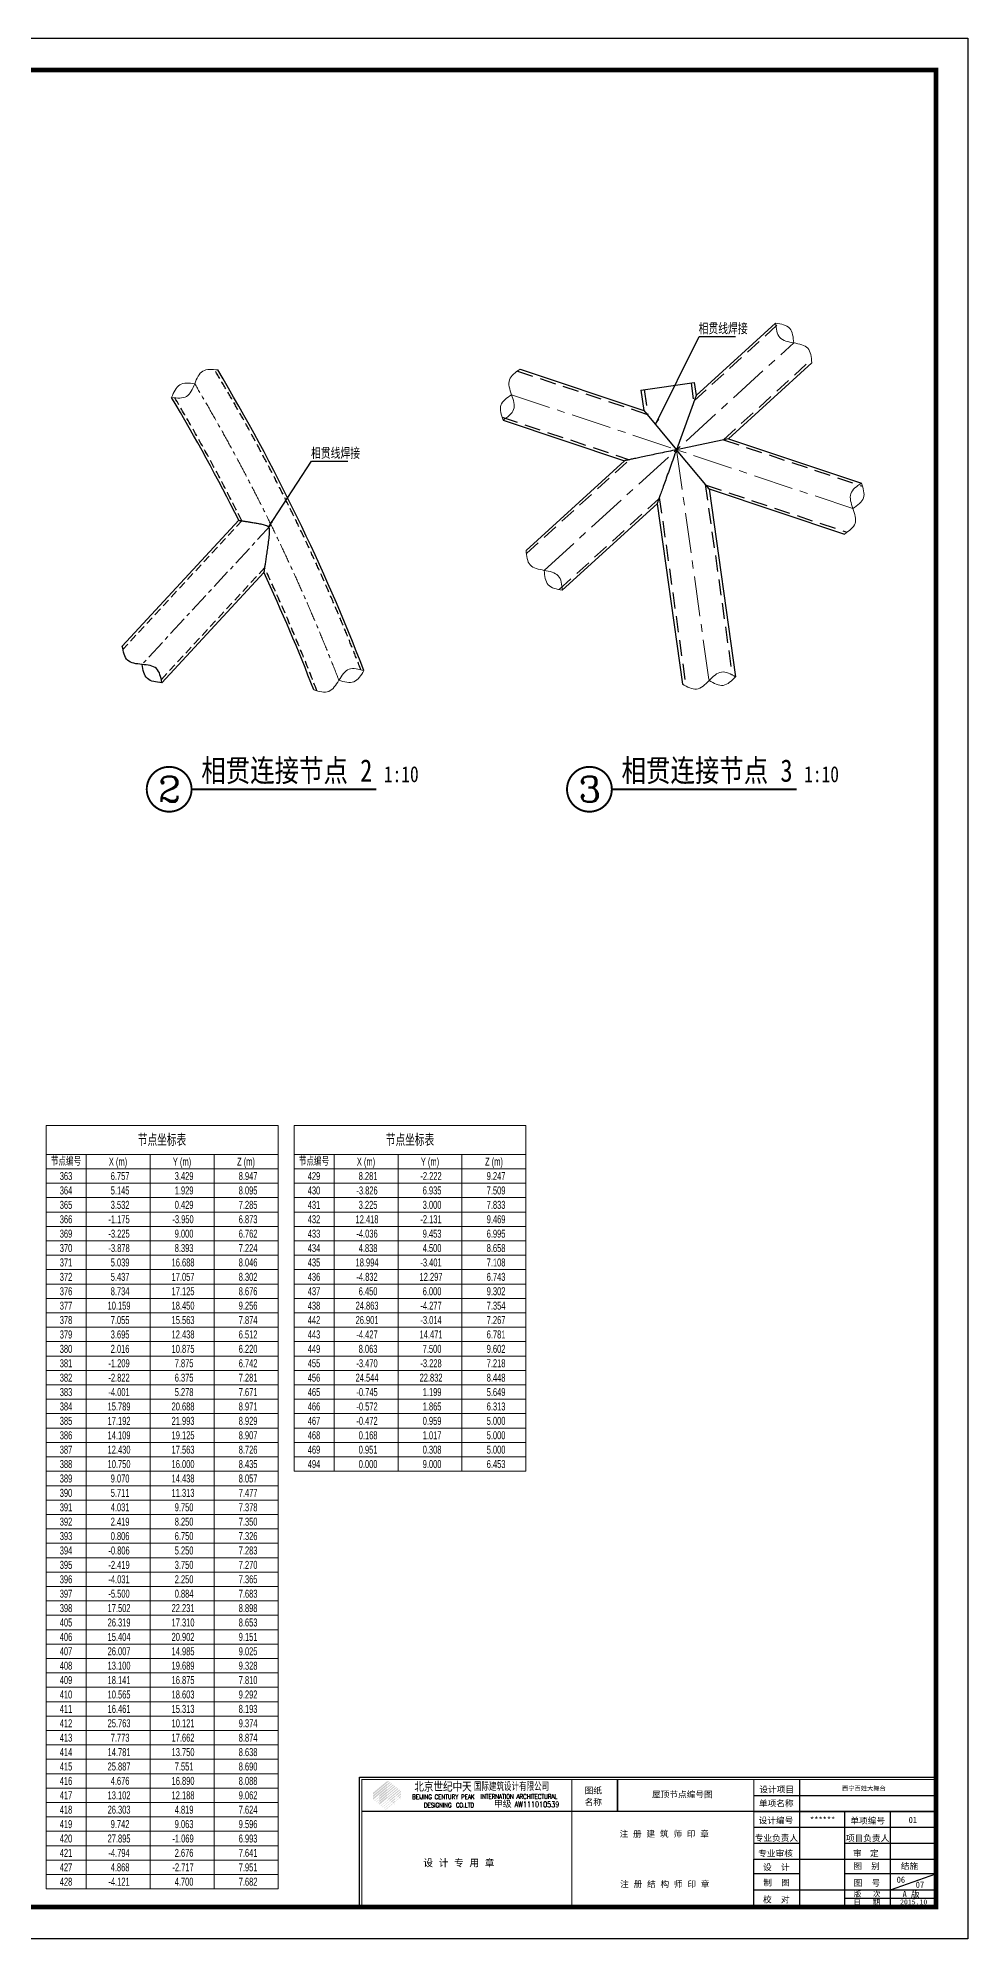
# Model space of a CAD drawing. Header units: millimetres. Extents: x -5285 to 713586, y 0 to 59400.
# Drawn here: x 593361 to 622424, y 0 to 59400 of the extents above; entities that cross this region are included whole.
import ezdxf
from ezdxf.enums import TextEntityAlignment as Align

# ---------------------------------------------------------------- set-up
doc = ezdxf.new("R2010")
doc.units = ezdxf.units.MM
doc.header["$LTSCALE"] = 1000
doc.linetypes.add('CENTER', pattern=[2, 1.25, -0.25, 0.25, -0.25])
doc.linetypes.add('DASHED', pattern=[0.75, 0.5, -0.25])
doc.layers.get('0').update_dxf_attribs({"lineweight": 15})
for name, color, linetype in [('A_FG', 130, 'Continuous'), ('M_Prof', 2, 'Continuous'), ('PUB_TITLE', 4, 'Continuous'), ('PUB_WALL', 255, 'Continuous')]:
    doc.layers.add(name, color=color, linetype=linetype)
for name, color, linetype, lineweight in [('BBEAM', 4, 'Continuous', 30), ('BEAM', 161, 'Continuous', 30), ('TD-Dash', 9, 'DASHED', 30), ('TD-DIM', 7, 'Continuous', 15), ('TD-DOTE', 252, 'CENTER', 15), ('TD-TEXT', 2, 'Continuous', 15), ('TK', 252, 'Continuous', 15), ('X-紧固件', 216, 'Continuous', 30)]:
    doc.layers.add(name, color=color, linetype=linetype, lineweight=lineweight)
doc.styles.add('-黑体', font='simhei.ttf', dxfattribs={"width": 0.8})
doc.styles.add('CC', font='simplex', dxfattribs={"bigfont": 'hztxt'})
doc.styles.add('COMPLEX', font='COMPLEX')
doc.styles.add('S1', font='simplex', dxfattribs={"width": 0.8, "height": 800})
doc.styles.add('T&D', font='haiwenrs.shx', dxfattribs={"width": 0.7, "bigfont": 'hztxt.shx'})
doc.styles.add('TITLE', font='simhei.ttf', dxfattribs={"width": 0.8})
doc.styles.add('TK', font='complex.shx', dxfattribs={"width": 0.75, "bigfont": 'hztxt.shx'})
doc.styles.add('图框', font='simhei.ttf')
doc.dimstyles.new('T&D100', dxfattribs={"dimscale": 100, "dimtxt": 3, "dimasz": 2, "dimexe": 1, "dimexo": 3, "dimtad": 1, "dimdec": 0, "dimzin": 0, "dimdsep": 46, "dimtxsty": 'T&D', "dimblk": 'ARCHTICK', "dimcen": 0.09, "dimclrt": 2, "dimadec": 0, "dimazin": 0, "dimtfac": 1, "dimtdec": 0, "dimtix": 1, "dimtmove": 2, "dimatfit": 0, "dimfxl": 1, "dimtolj": 1, "dimtzin": 0, "dimarcsym": 0})

# ---------------------------------------------------------------- blocks, each defined once
blk = doc.blocks.new('A$C6C48201D')
at = {"layer": 'A_FG'}
h = blk.add_hatch(color=256, dxfattribs=at)
h.paths.add_polyline_path([(98259, -82250), (98259, -82331), (99002, -81715), (98963, -81685), (98913, -81731), (98913, -81707)])
h.paths.add_polyline_path([(99077, -81773), (99042, -81746), (98918, -81853), (98916, -81826), (98260, -82369), (98260, -82450)])
h.paths.add_polyline_path([(98260, -82487), (98261, -82572), (99151, -81830), (99116, -81803), (98915, -81978), (98913, -81947)])
h.paths.add_polyline_path([(99229, -81890), (99194, -81863), (98920, -82104), (98918, -82062), (98552, -82368), (98552, -82430), (98316, -82626), (98331, -82639)])
h.paths.add_polyline_path([(99304, -81948), (99268, -81920), (98922, -82209), (98919, -82187), (98552, -82490), (98552, -82552), (98391, -82684), (98406, -82696)])
h.paths.add_polyline_path([(98552, -82616), (98552, -82676), (98465, -82741), (98481, -82753), (99377, -82005), (99344, -81979), (98920, -82333), (98918, -82308)])
h.paths.add_polyline_path([(99452, -82063), (99419, -82037), (98920, -82458), (98916, -82427), (98552, -82729), (98552, -82809)])
h.paths.add_polyline_path([(98952, -82546), (98970, -82568), (98617, -82858), (98630, -82868), (99531, -82123), (99494, -82095)])
h.paths.add_polyline_path([(99567, -82214), (99567, -82156), (99324, -82359), (99340, -82380), (99289, -82423), (99284, -82389), (99027, -82601), (99044, -82625), (98690, -82914), (98704, -82925)])
h.paths.add_polyline_path([(99566, -82332), (99566, -82275), (99395, -82418), (99412, -82441), (99286, -82544), (99284, -82512), (99100, -82659), (99121, -82684), (98767, -82973), (98781, -82984)])
h.paths.add_polyline_path([(99171, -82718), (99196, -82736), (98840, -83029), (98856, -83042), (99566, -82446), (99566, -82395), (99469, -82474), (99488, -82495), (99287, -82663), (99286, -82627)])
h.paths.add_polyline_path([(99270, -82760), (99256, -82761), (99253, -82791), (99280, -82793), (99286, -82792), (99288, -82751), (99271, -82750)], flags=17)
h.paths.add_polyline_path([(99568, -82519), (99558, -82513), (99541, -82534), (99558, -82557), (99570, -82537)])
at = {"layer": 'PUB_TITLE'}
for p, q in [((109714, -81626), (109714, -83119)), ((118249, -81626), (118249, -87600)), ((116115, -82372), (124650, -82372)), ((116115, -83119), (124650, -83119)), ((120383, -87600), (120383, -83119)), ((122517, -87600), (122517, -83119)), ((116115, -83866), (124650, -83866)), ((116115, -84613), (118249, -84613)), ((120383, -84613), (124650, -84613)), ((116115, -87600), (116115, -85360)), ((116115, -85360), (124650, -85360)), ((118249, -86047), (116115, -86047)), ((124650, -86047), (120383, -86047)), ((116115, -86794), (124650, -86794)), ((124650, -87197), (120383, -87197))]:
    blk.add_line(p, q, dxfattribs=at)
blk.add_lwpolyline([(0, -89100), (0, 0), (126150, 0), (126150, -89100)], close=True, dxfattribs=at)
at = {"layer": 'PUB_TITLE', "const_width": 210}
blk.add_lwpolyline([(3750, -87600), (124650, -87600), (124650, -1500), (3750, -1500)], close=True, dxfattribs=at)
at = {"layer": 'PUB_TITLE'}
blk.add_lwpolyline([(97632, -87600), (97632, -81519), (124650, -81519)], dxfattribs=at)
at = {"layer": 'PUB_TITLE', "const_width": 53.3}
for points in [[(97739, -87600), (97739, -81626), (124650, -81626)], [(107581, -87600), (107581, -81626)], [(109714, -83119), (109714, -81626)], [(116115, -87600), (116115, -81626)], [(97739, -83119), (116115, -83119)], [(116115, -83119), (124650, -83119)]]:
    blk.add_lwpolyline(points, dxfattribs=at)
at = {"layer": 'PUB_WALL'}
blk.add_line((122517, -86794), (124650, -86047), dxfattribs=at)
for s, height, style, width, p in [('北京世纪中天', 400.1, '-黑体', 0.8, (100197, -82154)), ('国际建筑设计有限公司', 360.1, '-黑体', 0.7, (102987, -82118)), ('BEIJING CENTURY PEAK', 213.37, 'TK', 0.75, (100099, -82547)), (' DESIGNING ', 213.37, 'TK', 0.75, (100519, -82936)), ('CO.LTD', 213.4, 'TK', 0.75, (102143, -82933)), ('INTERNATION ARCHITECTURAL', 213.37, 'TK', 0.75, (103304, -82531)), ('AW111010539', 260.86, 'S1', 0.8, (104894, -82921))]:
    blk.add_text(s, height=height, dxfattribs=dict(style=style, width=width)).set_placement(p)
at = {"color": 1, "style": '图框'}
for s, height, p in [('图纸', 290.5, (108180, -82287)), ('设计项目', 290.5, (116371, -82238)), ('名称', 290.5, (108180, -82832)), ('单项名称', 290.5, (116351, -82889)), ('设计编号', 290.5, (116335, -83687)), ('单项编号', 290.5, (120637, -83701)), ('专业负责人', 290.5, (116152, -84513)), ('项目负责人', 290.5, (120426, -84522)), ('专业审核', 290.5, (116317, -85232)), ('审  定', 290.5, (120756, -85231)), ('图', 290, (120774, -85824)), ('别', 290, (121614, -85824)), ('设', 290, (116544, -85880)), ('制', 290, (116554, -86606)), ('计', 290, (117384, -85880)), ('图', 290, (117394, -86606)), ('图', 290, (120792, -86616)), ('号', 290, (121632, -86616)), ('校', 290, (116540, -87397)), ('对', 290, (117380, -87397)), ('版', 249, (120799, -87116)), ('日', 249, (120782, -87504)), ('期', 249, (121683, -87504)), ('次', 249, (121699, -87116))]:
    blk.add_text(s, height=height, dxfattribs=at).set_placement(p)
for s, height, style, p in [('西宁百姓大舞台', 209.1, '图框', (120247, -82145)), ('甲级', 304.3, 'CC', (103931, -82944)), ('******', 290.5, '图框', (118744, -83666)), ('01', 290.5, '图框', (123369, -83666)), ('结施', 290.5, '图框', (123002, -85827)), ('07', 290.5, '图框', (123700, -86702)), ('2015.10', 232.4, '图框', (122969, -87479)), ('A 版', 290.5, '图框', (123082, -87137))]:
    blk.add_text(s, height=height, dxfattribs=dict(style=style)).set_placement(p)
at = {"color": 6, "style": '图框'}
for s, height, p in [('注', 290, (109819, -84320)), ('册', 290, (110449, -84320)), ('建', 290, (111079, -84320)), ('筑', 290, (111709, -84320)), ('师', 290, (112339, -84320)), ('印', 290, (112970, -84320)), ('章', 290, (113600, -84320)), ('设', 332, (100620, -85700)), ('计', 332, (101340, -85700)), ('专', 332, (102060, -85700)), ('用', 332, (102781, -85700)), ('章', 332, (103501, -85700)), ('注', 290, (109845, -86672)), ('册', 290, (110476, -86672)), ('结', 290, (111106, -86672)), ('构', 290, (111736, -86672)), ('师', 290, (112366, -86672)), ('印', 290, (112996, -86672)), ('章', 290, (113627, -86672))]:
    blk.add_text(s, height=height, dxfattribs=at).set_placement(p)
blk = doc.blocks.new('_ArchTick')
at = {"color": 0, "linetype": 'ByBlock', "const_width": 0.25}
blk.add_lwpolyline([(-0.35, -0.35), (0.35, 0.35)], dxfattribs=at)
blk = doc.blocks.new('TD_详图1')
at = {"layer": 'TD-TEXT', "const_width": 0.6}
blk.add_lwpolyline([(-7, 0, 1), (7, 0, 1)], format="xyb", close=True, dxfattribs=at)
at = {"layer": 'TD-TEXT', "style": 'COMPLEX', "width": 1.047222}
blk.add_attdef('A', text='', height=8, dxfattribs=at).set_placement((-3.5, -3.97), (3.68, -3.97), align=Align.FIT)
blk = doc.blocks.new('A$C18A829EF')
at = {"layer": 'TK', "ltscale": 0.5}
for p, q in [((46500, 0), (53750, 0)), ((46500, -23850), (46500, 0)), ((53750, 0), (53750, -23850)), ((54250, 0), (61500, 0)), ((54250, -10800), (54250, 0)), ((61500, 0), (61500, -10800)), ((46500, -900), (53750, -900)), ((47750, -900), (47750, -23850)), ((49750, -900), (49750, -23850)), ((51750, -900), (51750, -23850)), ((54250, -900), (61500, -900)), ((55500, -900), (55500, -10800)), ((57500, -900), (57500, -10800)), ((59500, -900), (59500, -10800)), ((46500, -1350), (53750, -1350)), ((54250, -1350), (61500, -1350)), ((46500, -1800), (53750, -1800)), ((46500, -2250), (53750, -2250)), ((54250, -1800), (61500, -1800)), ((54250, -2250), (61500, -2250)), ((46500, -2700), (53750, -2700)), ((54250, -2700), (61500, -2700)), ((46500, -3150), (53750, -3150)), ((54250, -3150), (61500, -3150)), ((46500, -3600), (53750, -3600)), ((46500, -4050), (53750, -4050)), ((54250, -3600), (61500, -3600)), ((54250, -4050), (61500, -4050)), ((46500, -4500), (53750, -4500)), ((54250, -4500), (61500, -4500)), ((46500, -4950), (53750, -4950)), ((54250, -4950), (61500, -4950)), ((46500, -5400), (53750, -5400)), ((46500, -5850), (53750, -5850)), ((54250, -5400), (61500, -5400)), ((54250, -5850), (61500, -5850)), ((46500, -6300), (53750, -6300)), ((54250, -6300), (61500, -6300)), ((46500, -6750), (53750, -6750)), ((54250, -6750), (61500, -6750)), ((46500, -7200), (53750, -7200)), ((46500, -7650), (53750, -7650)), ((54250, -7200), (61500, -7200)), ((54250, -7650), (61500, -7650)), ((46500, -8100), (53750, -8100)), ((54250, -8100), (61500, -8100)), ((46500, -8550), (53750, -8550)), ((54250, -8550), (61500, -8550)), ((46500, -9000), (53750, -9000)), ((46500, -9450), (53750, -9450)), ((54250, -9000), (61500, -9000)), ((54250, -9450), (61500, -9450)), ((46500, -9900), (53750, -9900)), ((54250, -9900), (61500, -9900)), ((46500, -10350), (53750, -10350)), ((54250, -10350), (61500, -10350)), ((46500, -10800), (53750, -10800)), ((46500, -11250), (53750, -11250)), ((54250, -10800), (61500, -10800)), ((46500, -11700), (53750, -11700)), ((46500, -12150), (53750, -12150)), ((46500, -12600), (53750, -12600)), ((46500, -13050), (53750, -13050)), ((46500, -13500), (53750, -13500)), ((46500, -13950), (53750, -13950)), ((46500, -14400), (53750, -14400)), ((46500, -14850), (53750, -14850)), ((46500, -15300), (53750, -15300)), ((46500, -15750), (53750, -15750)), ((46500, -16200), (53750, -16200)), ((46500, -16650), (53750, -16650)), ((46500, -17100), (53750, -17100)), ((46500, -17550), (53750, -17550)), ((46500, -18000), (53750, -18000)), ((46500, -18450), (53750, -18450)), ((46500, -18900), (53750, -18900)), ((46500, -19350), (53750, -19350)), ((46500, -19800), (53750, -19800)), ((46500, -20250), (53750, -20250)), ((46500, -20700), (53750, -20700)), ((46500, -21150), (53750, -21150)), ((46500, -21600), (53750, -21600)), ((46500, -22050), (53750, -22050)), ((46500, -22500), (53750, -22500)), ((46500, -22950), (53750, -22950)), ((46500, -23400), (53750, -23400)), ((53750, -23850), (46500, -23850))]:
    blk.add_line(p, q, dxfattribs=at)
at = {"layer": 'TD-TEXT', "style": 'T&D', "width": 0.7}
for s, height, p in [('节点坐标表', 375, (50125, -450)), ('节点坐标表', 375, (57875, -450)), ('节点编号', 250, (47125, -1125)), ('X (m)', 250, (48750, -1125)), ('Y (m)', 250, (50750, -1125)), ('Z (m)', 250, (52750, -1125)), ('节点编号', 250, (54875, -1125)), ('X (m)', 250, (56500, -1125)), ('Y (m)', 250, (58500, -1125)), ('Z (m)', 250, (60500, -1125)), ('363', 250, (47125, -1575)), ('  6.757', 250, (48750, -1575)), ('  3.429', 250, (50750, -1575)), ('  8.947', 250, (52750, -1575)), ('429', 250, (54875, -1575)), ('  8.281', 250, (56500, -1575)), (' -2.222', 250, (58500, -1575)), ('  9.247', 250, (60500, -1575)), ('364', 250, (47125, -2025)), ('365', 250, (47125, -2475)), ('  3.532', 250, (48750, -2475)), ('  5.145', 250, (48750, -2025)), ('  0.429', 250, (50750, -2475)), ('  1.929', 250, (50750, -2025)), ('  8.095', 250, (52750, -2025)), ('  7.285', 250, (52750, -2475)), ('430', 250, (54875, -2025)), ('431', 250, (54875, -2475)), (' -3.826', 250, (56500, -2025)), ('  3.225', 250, (56500, -2475)), ('  3.000', 250, (58500, -2475)), ('  6.935', 250, (58500, -2025)), ('  7.509', 250, (60500, -2025)), ('  7.833', 250, (60500, -2475)), ('366', 250, (47125, -2925)), (' -1.175', 250, (48750, -2925)), (' -3.950', 250, (50750, -2925)), ('  6.873', 250, (52750, -2925)), ('432', 250, (54875, -2925)), (' 12.418', 250, (56500, -2925)), (' -2.131', 250, (58500, -2925)), ('  9.469', 250, (60500, -2925)), ('369', 250, (47125, -3375)), (' -3.225', 250, (48750, -3375)), ('  9.000', 250, (50750, -3375)), ('  6.762', 250, (52750, -3375)), ('433', 250, (54875, -3375)), (' -4.036', 250, (56500, -3375)), ('  9.453', 250, (58500, -3375)), ('  6.995', 250, (60500, -3375)), ('370', 250, (47125, -3825)), ('371', 250, (47125, -4275)), (' -3.878', 250, (48750, -3825)), ('  5.039', 250, (48750, -4275)), (' 16.688', 250, (50750, -4275)), ('  8.393', 250, (50750, -3825)), ('  8.046', 250, (52750, -4275)), ('  7.224', 250, (52750, -3825)), ('434', 250, (54875, -3825)), ('435', 250, (54875, -4275)), (' 18.994', 250, (56500, -4275)), ('  4.838', 250, (56500, -3825)), (' -3.401', 250, (58500, -4275)), ('  4.500', 250, (58500, -3825)), ('  8.658', 250, (60500, -3825)), ('  7.108', 250, (60500, -4275)), ('372', 250, (47125, -4725)), ('  5.437', 250, (48750, -4725)), (' 17.057', 250, (50750, -4725)), ('  8.302', 250, (52750, -4725)), ('436', 250, (54875, -4725)), (' -4.832', 250, (56500, -4725)), (' 12.297', 250, (58500, -4725)), ('  6.743', 250, (60500, -4725)), ('376', 250, (47125, -5175)), ('  8.734', 250, (48750, -5175)), (' 17.125', 250, (50750, -5175)), ('  8.676', 250, (52750, -5175)), ('437', 250, (54875, -5175)), ('  6.450', 250, (56500, -5175)), ('  6.000', 250, (58500, -5175)), ('  9.302', 250, (60500, -5175)), ('377', 250, (47125, -5625)), (' 10.159', 250, (48750, -5625)), (' 18.450', 250, (50750, -5625)), ('  9.256', 250, (52750, -5625)), ('438', 250, (54875, -5625)), (' 24.863', 250, (56500, -5625)), (' -4.277', 250, (58500, -5625)), ('  7.354', 250, (60500, -5625)), ('378', 250, (47125, -6075)), ('379', 250, (47125, -6525)), ('  3.695', 250, (48750, -6525)), ('  7.055', 250, (48750, -6075)), (' 15.563', 250, (50750, -6075)), (' 12.438', 250, (50750, -6525)), ('  7.874', 250, (52750, -6075)), ('  6.512', 250, (52750, -6525)), ('442', 250, (54875, -6075)), ('443', 250, (54875, -6525)), (' 26.901', 250, (56500, -6075)), (' -4.427', 250, (56500, -6525)), (' 14.471', 250, (58500, -6525)), (' -3.014', 250, (58500, -6075)), ('  7.267', 250, (60500, -6075)), ('  6.781', 250, (60500, -6525)), ('380', 250, (47125, -6975)), ('  2.016', 250, (48750, -6975)), (' 10.875', 250, (50750, -6975)), ('  6.220', 250, (52750, -6975)), ('449', 250, (54875, -6975)), ('  8.063', 250, (56500, -6975)), ('  7.500', 250, (58500, -6975)), ('  9.602', 250, (60500, -6975)), ('381', 250, (47125, -7425)), (' -1.209', 250, (48750, -7425)), ('  7.875', 250, (50750, -7425)), ('  6.742', 250, (52750, -7425)), ('455', 250, (54875, -7425)), (' -3.470', 250, (56500, -7425)), (' -3.228', 250, (58500, -7425)), ('  7.218', 250, (60500, -7425)), ('382', 250, (47125, -7875)), ('383', 250, (47125, -8325)), (' -2.822', 250, (48750, -7875)), (' -4.001', 250, (48750, -8325)), ('  5.278', 250, (50750, -8325)), ('  6.375', 250, (50750, -7875)), ('  7.281', 250, (52750, -7875)), ('  7.671', 250, (52750, -8325)), ('456', 250, (54875, -7875)), ('465', 250, (54875, -8325)), (' 24.544', 250, (56500, -7875)), (' -0.745', 250, (56500, -8325)), (' 22.832', 250, (58500, -7875)), ('  1.199', 250, (58500, -8325)), ('  8.448', 250, (60500, -7875)), ('  5.649', 250, (60500, -8325)), ('384', 250, (47125, -8775)), (' 15.789', 250, (48750, -8775)), (' 20.688', 250, (50750, -8775)), ('  8.971', 250, (52750, -8775)), ('466', 250, (54875, -8775)), (' -0.572', 250, (56500, -8775)), ('  1.865', 250, (58500, -8775)), ('  6.313', 250, (60500, -8775)), ('385', 250, (47125, -9225)), (' 17.192', 250, (48750, -9225)), (' 21.993', 250, (50750, -9225)), ('  8.929', 250, (52750, -9225)), ('467', 250, (54875, -9225)), (' -0.472', 250, (56500, -9225)), ('  0.959', 250, (58500, -9225)), ('  5.000', 250, (60500, -9225)), ('386', 250, (47125, -9675)), ('387', 250, (47125, -10125)), (' 14.109', 250, (48750, -9675)), (' 12.430', 250, (48750, -10125)), (' 19.125', 250, (50750, -9675)), (' 17.563', 250, (50750, -10125)), ('  8.907', 250, (52750, -9675)), ('  8.726', 250, (52750, -10125)), ('468', 250, (54875, -9675)), ('469', 250, (54875, -10125)), ('  0.168', 250, (56500, -9675)), ('  0.951', 250, (56500, -10125)), ('  0.308', 250, (58500, -10125)), ('  1.017', 250, (58500, -9675)), ('  5.000', 250, (60500, -9675)), ('  5.000', 250, (60500, -10125)), ('388', 250, (47125, -10575)), (' 10.750', 250, (48750, -10575)), (' 16.000', 250, (50750, -10575)), ('  8.435', 250, (52750, -10575)), ('494', 250, (54875, -10575)), ('  0.000', 250, (56500, -10575)), ('  9.000', 250, (58500, -10575)), ('  6.453', 250, (60500, -10575)), ('389', 250, (47125, -11025)), ('  9.070', 250, (48750, -11025)), (' 14.438', 250, (50750, -11025)), ('  8.057', 250, (52750, -11025)), ('390', 250, (47125, -11475)), ('391', 250, (47125, -11925)), ('  4.031', 250, (48750, -11925)), ('  5.711', 250, (48750, -11475)), (' 11.313', 250, (50750, -11475)), ('  9.750', 250, (50750, -11925)), ('  7.477', 250, (52750, -11475)), ('  7.378', 250, (52750, -11925)), ('392', 250, (47125, -12375)), ('  2.419', 250, (48750, -12375)), ('  8.250', 250, (50750, -12375)), ('  7.350', 250, (52750, -12375)), ('393', 250, (47125, -12825)), ('  0.806', 250, (48750, -12825)), ('  6.750', 250, (50750, -12825)), ('  7.326', 250, (52750, -12825)), ('394', 250, (47125, -13275)), ('395', 250, (47125, -13725)), (' -0.806', 250, (48750, -13275)), (' -2.419', 250, (48750, -13725)), ('  3.750', 250, (50750, -13725)), ('  5.250', 250, (50750, -13275)), ('  7.283', 250, (52750, -13275)), ('  7.270', 250, (52750, -13725)), ('396', 250, (47125, -14175)), (' -4.031', 250, (48750, -14175)), ('  2.250', 250, (50750, -14175)), ('  7.365', 250, (52750, -14175)), ('397', 250, (47125, -14625)), (' -5.500', 250, (48750, -14625)), ('  0.884', 250, (50750, -14625)), ('  7.683', 250, (52750, -14625)), ('405', 250, (47125, -15525)), ('398', 250, (47125, -15075)), (' 26.319', 250, (48750, -15525)), (' 17.502', 250, (48750, -15075)), (' 22.231', 250, (50750, -15075)), (' 17.310', 250, (50750, -15525)), ('  8.898', 250, (52750, -15075)), ('  8.653', 250, (52750, -15525)), ('406', 250, (47125, -15975)), (' 15.404', 250, (48750, -15975)), (' 20.902', 250, (50750, -15975)), ('  9.151', 250, (52750, -15975)), ('407', 250, (47125, -16425)), (' 26.007', 250, (48750, -16425)), (' 14.985', 250, (50750, -16425)), ('  9.025', 250, (52750, -16425)), ('408', 250, (47125, -16875)), ('409', 250, (47125, -17325)), (' 13.100', 250, (48750, -16875)), (' 18.141', 250, (48750, -17325)), (' 19.689', 250, (50750, -16875)), (' 16.875', 250, (50750, -17325)), ('  9.328', 250, (52750, -16875)), ('  7.810', 250, (52750, -17325)), ('410', 250, (47125, -17775)), (' 10.565', 250, (48750, -17775)), (' 18.603', 250, (50750, -17775)), ('  9.292', 250, (52750, -17775)), ('411', 250, (47125, -18225)), (' 16.461', 250, (48750, -18225)), (' 15.313', 250, (50750, -18225)), ('  8.193', 250, (52750, -18225)), ('412', 250, (47125, -18675)), ('413', 250, (47125, -19125)), (' 25.763', 250, (48750, -18675)), ('  7.773', 250, (48750, -19125)), (' 10.121', 250, (50750, -18675)), (' 17.662', 250, (50750, -19125)), ('  8.874', 250, (52750, -19125)), ('  9.374', 250, (52750, -18675)), ('414', 250, (47125, -19575)), (' 14.781', 250, (48750, -19575)), (' 13.750', 250, (50750, -19575)), ('  8.638', 250, (52750, -19575)), ('415', 250, (47125, -20025)), (' 25.887', 250, (48750, -20025)), ('  7.551', 250, (50750, -20025)), ('  8.690', 250, (52750, -20025)), ('416', 250, (47125, -20475)), ('  4.676', 250, (48750, -20475)), (' 16.890', 250, (50750, -20475)), ('  8.088', 250, (52750, -20475)), ('417', 250, (47125, -20925)), ('418', 250, (47125, -21375)), (' 26.303', 250, (48750, -21375)), (' 13.102', 250, (48750, -20925)), (' 12.188', 250, (50750, -20925)), ('  4.819', 250, (50750, -21375)), ('  9.062', 250, (52750, -20925)), ('  7.624', 250, (52750, -21375)), ('419', 250, (47125, -21825)), ('  9.742', 250, (48750, -21825)), ('  9.063', 250, (50750, -21825)), ('  9.596', 250, (52750, -21825)), ('420', 250, (47125, -22275)), (' 27.895', 250, (48750, -22275)), (' -1.069', 250, (50750, -22275)), ('  6.993', 250, (52750, -22275)), ('421', 250, (47125, -22725)), ('427', 250, (47125, -23175)), (' -4.794', 250, (48750, -22725)), ('  4.868', 250, (48750, -23175)), (' -2.717', 250, (50750, -23175)), ('  2.676', 250, (50750, -22725)), ('  7.641', 250, (52750, -22725)), ('  7.951', 250, (52750, -23175)), ('428', 250, (47125, -23625)), (' -4.121', 250, (48750, -23625)), ('  4.700', 250, (50750, -23625)), ('  7.682', 250, (52750, -23625))]:
    blk.add_text(s, height=height, dxfattribs=at).set_placement(p, align=Align.MIDDLE_CENTER)

msp = doc.modelspace()

# ---------------------------------------------------------------- linework, layer by layer
at = {"layer": 'BBEAM'}
for p, q in [((613925.6, 48227.6), (616413.3, 50494.9)), ((608425.2, 49052), (612294.7, 47761.3)), ((614939.8, 46878.9), (617545, 49253.2)), ((607893.5, 47458.4), (611691.5, 46191.5)), ((614939.8, 46878.9), (619092.9, 45493.5)), ((608613.8, 43386.5), (611691.5, 46191.5)), ((614336.6, 45309.1), (618561.3, 43899.8)), ((609745.4, 42144.8), (612705.7, 44842.8)), ((599635.9, 44330.2), (595996.4, 40395.5)), ((600420.3, 42704.1), (597229.6, 39254.7))]:
    msp.add_line(p, q, dxfattribs=at)
for radius, start, end in [(62055.3, 21.105716, 30.760441), (60375.3, 26.60828, 30.760441), (60375.3, 21.105716, 24.894916)]:
    msp.add_arc((545655, 17288.8), radius, start, end, dxfattribs=at)
at = {"layer": 'BEAM'}
for p, q in [((612204.9, 48398.5), (613868.5, 48632.8)), ((612204.9, 48398.5), (612294.7, 47761.3)), ((613868.5, 48632.8), (613925.6, 48227.6)), ((614336.6, 45309.1), (615163.2, 39439.3)), ((612705.7, 44842.8), (613499.6, 39205))]:
    msp.add_line(p, q, dxfattribs=at)
at = {"layer": 'M_Prof'}
for points in [[(597229.6, 39254.7), (597063.9, 39694.1), (596613, 39825.1), (596162.1, 39956.1), (595996.4, 40395.5)], [(597229.6, 39254.7), (596778.7, 39385.7), (596613, 39825.1)]]:
    msp.add_spline(points, degree=3, dxfattribs=at)
at = {"layer": 'TD-Dash'}
for p, q in [((613867.5, 48066.4), (616511, 50475.7)), ((614785.1, 46846.2), (617534.9, 49352.3)), ((608343.6, 48994.9), (612391.9, 47644.5)), ((612304, 48412.4), (612416.2, 47615.3)), ((613769.5, 48618.8), (613853, 48026.1)), ((607862.6, 47553), (611846.1, 46224.2)), ((614785.1, 46846.2), (619123.8, 45398.9)), ((608623.9, 43287.4), (611846.1, 46224.2)), ((614215, 45455.1), (615053.9, 39498.2)), ((614239.4, 45425.9), (618642.8, 43957)), ((609647.7, 42164), (612763.8, 45003.9)), ((612778.3, 45044.2), (613608.9, 39146.1))]:
    msp.add_line(p, q, dxfattribs=at)
at = {"layer": 'TD-Dash', "ltscale": 0.5}
for p, q in [((599731.2, 44315.4), (596014.8, 40297.6)), ((600440.9, 42844.2), (597130.7, 39265.5))]:
    msp.add_line(p, q, dxfattribs=at)
for radius, start, end in [(61975.3, 21.160534, 30.815259), (60455.3, 26.554337, 30.704284), (60455.3, 21.04956, 25.010366)]:
    msp.add_arc((545655, 17288.8), radius, start, end, dxfattribs=at)
at = {"layer": 'TD-DOTE'}
for p, q in [((609179.6, 42765.7), (616979.1, 49874.1)), ((608159.3, 48255.2), (618827.1, 44696.7)), ((613315.6, 46535.2), (614331.4, 39322.2))]:
    msp.add_line(p, q, dxfattribs=at)
at = {"layer": 'TD-DOTE', "ltscale": 0.5}
msp.add_line((600645.4, 44184.4), (596613, 39825.1), dxfattribs=at)
msp.add_arc((545655, 17288.8), 61215.3, 21.105716, 30.760441, dxfattribs=at)
at = {"layer": 'TD-TEXT', "const_width": 60}
for points in [[(598159.8, 35925.4), (603935.3, 35925.4)], [(611293.7, 35925.4), (617069.2, 35925.4)]]:
    msp.add_lwpolyline(points, dxfattribs=at)
at = {"layer": 'TD-TEXT'}
for points in [[(616413.3, 50494.9), (616541, 50043), (616979.1, 49874.1), (617417.3, 49705.1), (617545, 49253.2)], [(616413.3, 50494.9), (616851.4, 50325.9), (616979.1, 49874.1)], [(597536.3, 48167.7), (598004.6, 48202.1), (598258.1, 48597.3), (598511.6, 48992.6), (598980, 49027)], [(607893.5, 47458.4), (608225.6, 47790.3), (608159.3, 48255.2), (608093, 48720.1), (608425.2, 49052)], [(597536.3, 48167.7), (597789.8, 48563), (598258.1, 48597.3)], [(607893.5, 47458.4), (607827.2, 47923.2), (608159.3, 48255.2)], [(619092.9, 45493.5), (618760.8, 45161.5), (618827.1, 44696.7), (618893.4, 44231.8), (618561.3, 43899.8)], [(619092.9, 45493.5), (619159.2, 45028.6), (618827.1, 44696.7)], [(609745.4, 42144.8), (609617.7, 42596.7), (609179.6, 42765.7), (608741.5, 42934.6), (608613.8, 43386.5)], [(609745.4, 42144.8), (609307.3, 42313.8), (609179.6, 42765.7)], [(601980.2, 39029.3), (602447.6, 38984.6), (602763.9, 39331.8), (603080.1, 39678.9), (603547.5, 39634.3)], [(603547.5, 39634.3), (603231.3, 39287.1), (602763.9, 39331.8)], [(613499.6, 39205), (613944.8, 39055.7), (614331.4, 39322.2), (614718, 39588.7), (615163.2, 39439.3)], [(615163.2, 39439.3), (614776.6, 39172.8), (614331.4, 39322.2)]]:
    msp.add_spline(points, degree=3, dxfattribs=at)
at = {"layer": 'X-紧固件', "ltscale": 0.5}
for p in [(613925.6, 48227.6), (612294.7, 47761.3), (614939.8, 46878.9), (614336.6, 45309.1)]:
    msp.add_line(p, (613315.6, 46535.2), dxfattribs=at)
at = {"layer": 'X-紧固件'}
for points in [[(613315.6, 46535.2), (613315.6, 46535.2), (613251.9, 46521.7), (613188.2, 46508.2), (613124.7, 46494.8), (613061.6, 46481.4), (612998.8, 46468.1), (612936.5, 46454.9), (612874.8, 46441.9), (612813.7, 46429), (612753.5, 46416.2), (612694.1, 46403.6), (612635.7, 46391.3), (612578.3, 46379.1), (612522, 46367.2), (612467, 46355.6), (612413.3, 46344.2), (612361, 46333.2), (612310.1, 46322.4), (612260.8, 46312), (612213.1, 46301.9), (612167.2, 46292.1), (612123, 46282.8), (612080.6, 46273.8), (612040.1, 46265.3), (612001.7, 46257.1), (611965.2, 46249.4), (611930.8, 46242.1), (611898.6, 46235.3), (611868.5, 46228.9), (611840.7, 46223), (611815.1, 46217.6), (611791.9, 46212.7), (611771, 46208.3), (611752.4, 46204.4), (611736.3, 46201), (611722.7, 46198.1), (611711.5, 46195.7), (611702.7, 46193.8), (611696.5, 46192.5), (611692.7, 46191.7), (611691.5, 46191.5)], [(613315.6, 46535.2), (613315.6, 46535.2), (613291.7, 46468.7), (613267.8, 46402.4), (613243.9, 46336.3), (613220.2, 46270.4), (613196.6, 46205), (613173.2, 46140.1), (613150.1, 46075.8), (613127.1, 46012.2), (613104.5, 45949.4), (613082.2, 45887.5), (613060.3, 45826.6), (613038.7, 45766.8), (613017.6, 45708.2), (612996.9, 45650.9), (612976.8, 45594.9), (612957.1, 45540.4), (612938, 45487.4), (612919.5, 45436), (612901.6, 45386.4), (612884.3, 45338.5), (612867.7, 45292.4), (612851.8, 45248.3), (612836.6, 45206.1), (612822.2, 45166), (612808.5, 45128), (612795.6, 45092.2), (612783.5, 45058.5), (612772.2, 45027.2), (612761.7, 44998.2), (612752.1, 44971.6), (612743.4, 44947.4), (612735.5, 44925.6), (612728.6, 44906.3), (612722.5, 44889.5), (612717.4, 44875.3), (612713.2, 44863.6), (612709.9, 44854.5), (612707.6, 44848), (612706.2, 44844.1), (612705.7, 44842.8)]]:
    msp.add_lwpolyline(points, dxfattribs=at)
at = {"layer": 'X-紧固件', "ltscale": 0.5}
msp.add_lwpolyline([(599635.9, 44330.2), (599636.7, 44330.1), (599639, 44329.7), (599642.9, 44329.1), (599648.3, 44328.3), (599655.2, 44327.2), (599663.6, 44325.9), (599673.5, 44324.4), (599684.9, 44322.6), (599697.8, 44320.6), (599712.1, 44318.4), (599727.8, 44315.9), (599745, 44313.2), (599763.5, 44310.3), (599783.3, 44307.2), (599804.5, 44303.9), (599826.9, 44300.4), (599850.6, 44296.7), (599875.4, 44292.7), (599901.5, 44288.6), (599928.6, 44284.2), (599956.8, 44279.7), (599986, 44275), (600016.2, 44270.1), (600047.3, 44265), (600079.3, 44259.7), (600112.1, 44254.2), (600145.6, 44248.6), (600179.8, 44242.7), (600214.5, 44236.5), (600249.8, 44230.1), (600285.4, 44223.5), (600321.4, 44216.4), (600357.4, 44208.9), (600393.4, 44200.8), (600429.1, 44191.9), (600463.8, 44181.7), (600497.1, 44169.5), (600527.7, 44154.2), (600553.7, 44133.8), (600572.9, 44106.1), (600584.4, 44070), (600589.2, 44026.6), (600589.3, 43978.4), (600586.6, 43927.3), (600582.1, 43874.7), (600576.5, 43821.2), (600570.4, 43767.5), (600563.8, 43713.9), (600556.9, 43660.6), (600550, 43607.9), (600542.9, 43555.8), (600535.9, 43504.4), (600528.9, 43454), (600521.9, 43404.6), (600515.1, 43356.3), (600508.4, 43309.2), (600501.8, 43263.4), (600495.5, 43219), (600489.3, 43175.9), (600483.3, 43134.4), (600477.5, 43094.5), (600471.9, 43056.2), (600466.6, 43019.7), (600461.5, 42984.9), (600456.7, 42951.9), (600452.1, 42920.8), (600447.9, 42891.6), (600443.9, 42864.4), (600440.2, 42839.2), (600436.8, 42816), (600433.7, 42795), (600430.9, 42776.1), (600428.5, 42759.3), (600426.3, 42744.7), (600424.5, 42732.4), (600423, 42722.2), (600421.8, 42714.3), (600421, 42708.6), (600420.5, 42705.2), (600420.3, 42704.1)], dxfattribs=at)

# ---------------------------------------------------------------- block references
at = {"layer": 'BEAM', "ltscale": 0.5}
msp.add_blockref('A$C18A829EF', (547111.4, 25414.8), dxfattribs=at)
at = {"layer": 'TD-DIM', "ltscale": 0.5, "xscale": 0.6666666666666666, "yscale": 0.6666666666666666, "zscale": 0.6666666666666666}
msp.add_blockref('A$C6C48201D', (538324, 59400), dxfattribs=at)
at = {"layer": 'TD-TEXT'}
ref = msp.add_blockref('TD_详图1', (597459.8, 35925.4), dxfattribs=dict(at, xscale=100, yscale=100, zscale=100))
ref.add_attrib('A', '2', dxfattribs={"height": 800, "style": 'COMPLEX', "width": 1.346429}).set_placement((597109.8, 35528.7), (597827.8, 35528.7), align=Align.FIT)
ref = msp.add_blockref('TD_详图1', (610593.7, 35925.4), dxfattribs=dict(at, xscale=100, yscale=100, zscale=100))
ref.add_attrib('A', '3', dxfattribs={"height": 800, "style": 'COMPLEX', "width": 1.346429}).set_placement((610243.7, 35528.7), (610961.8, 35528.7), align=Align.FIT)

# ---------------------------------------------------------------- texts
at = {"style": '图框'}
for s, p in [('屋顶节点编号图', (612549.3, 4421.3)), ('06', (620195.9, 1755.1))]:
    msp.add_text(s, height=193.66, dxfattribs=at).set_placement(p)
at = {"layer": 'TD-TEXT'}
for s, height, style, width, p in [('相贯线焊接', 350, 'T&D', 0.7, (614006.7, 50141.8)), ('相贯线焊接', 350, 'T&D', 0.7, (601893.7, 46248.8)), ('1:10', 500, 'TITLE', 0.8, (604169.7, 36146.3)), ('1:10', 500, 'TITLE', 0.8, (617303.7, 36146.3))]:
    msp.add_text(s, height=height, dxfattribs=dict(at, style=style, width=width)).set_placement(p)
at = {"layer": 'TD-TEXT', "style": 'TITLE', "width": 0.8}
for s, p in [('相贯连接节点 2', (603808.8, 36160.7)), ('相贯连接节点 3', (616942.8, 36160.7))]:
    msp.add_text(s, height=700, dxfattribs=at).set_placement(p, align=Align.RIGHT)

# ---------------------------------------------------------------- leaders
at = {"layer": 'TD-TEXT', "ltscale": 0.5}
for points in [[(612663.4, 47318.4), (614020.7, 50070.7), (615161.5, 50070.7)], [(600563.3, 44120), (601907.8, 46177.7), (603048.5, 46177.7)]]:
    msp.add_leader(points, dimstyle='T&D100', override={"dimgap": 0.625, "dimtad": 0, "dimfxl": 1.5, "dimarcsym": 1}, dxfattribs=at)

doc.saveas('drawing.dxf')
